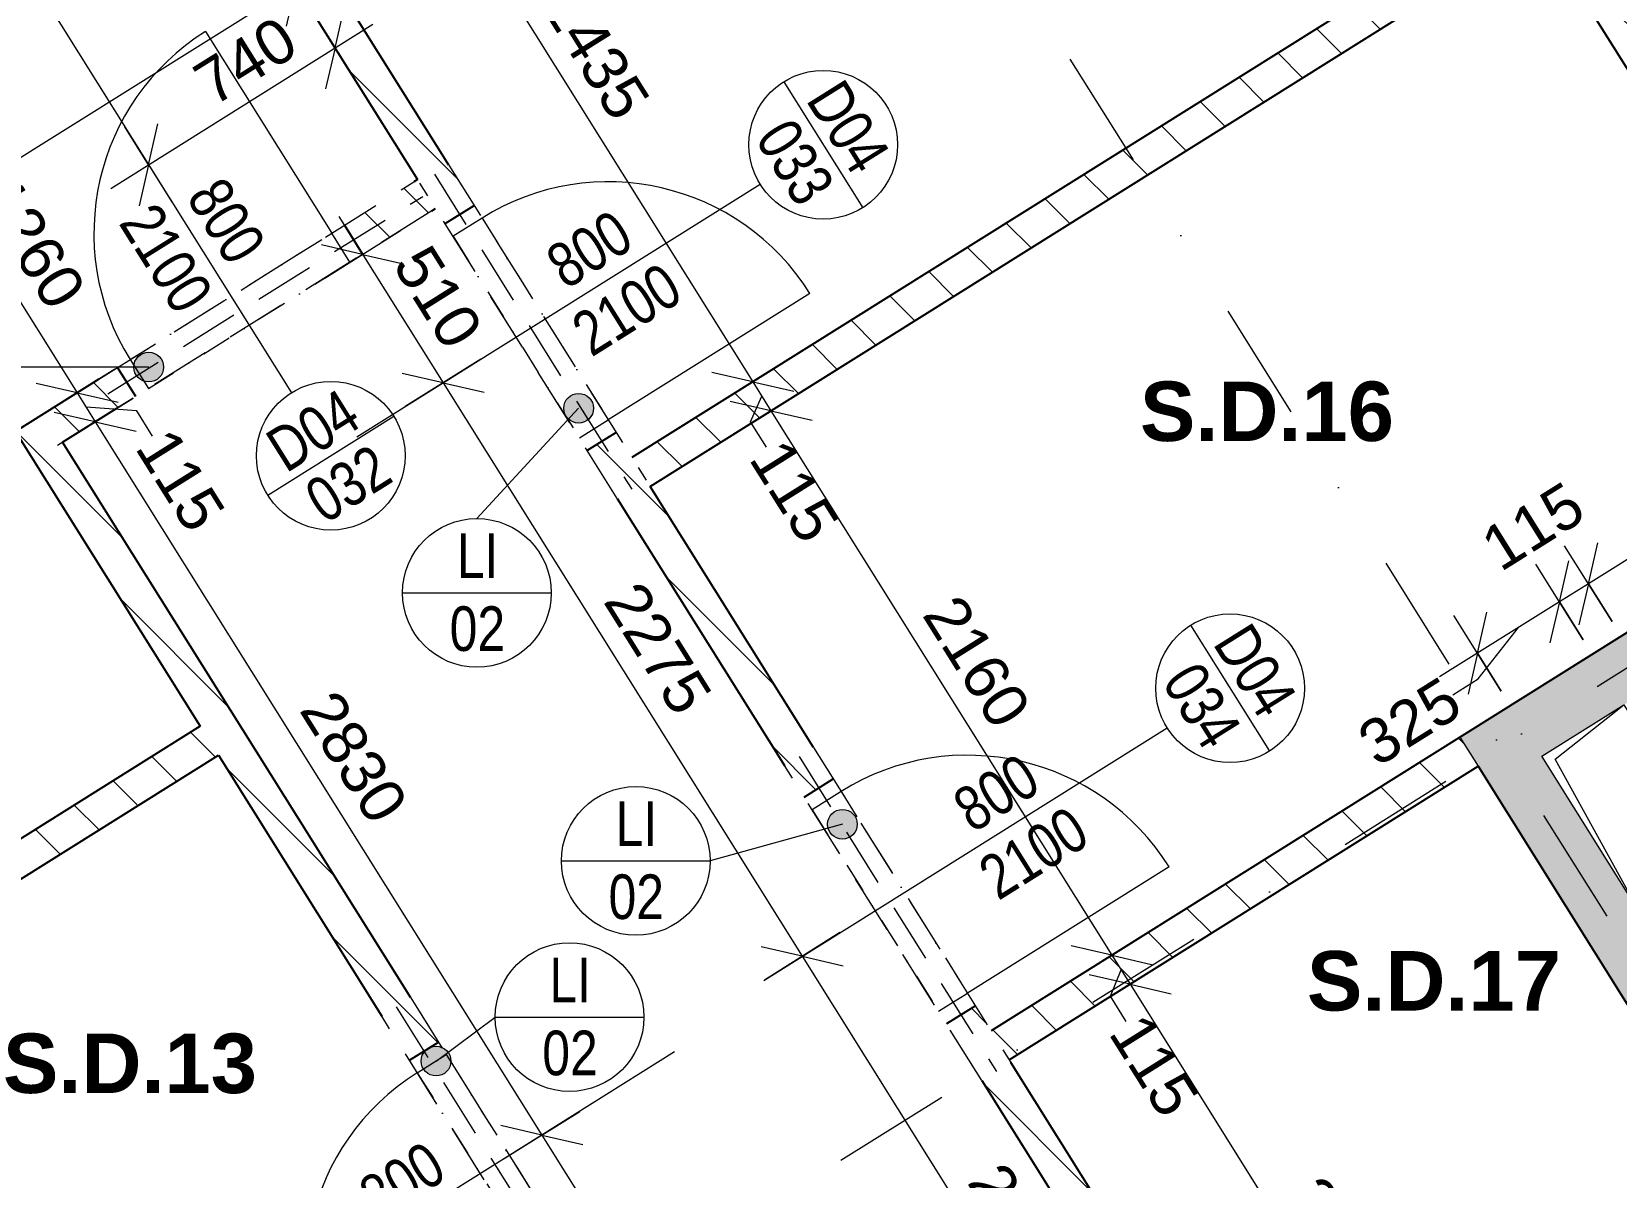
# Model space of a CAD drawing. Header units: millimetres. Extents: x -45523 to 44975, y -3459 to 74573.
# Drawn here: x -38803 to -33475, y 52894 to 56746 of the extents above; entities that cross this region are included whole.
import ezdxf

# ---------------------------------------------------------------- set-up
doc = ezdxf.new("R2010")
doc.units = ezdxf.units.MM
for name, pattern in [('HA_Dash_3mm-S1mm', [300, 200, -100]), ('HA_DashDot_10mm-S3mm', [1000, 400, -300, 0, -300]), ('HA_DashDot_2_2mm-S0_6mm', [220, 100, -60, 0, -60])]:
    doc.linetypes.add(name, pattern=pattern)
for name, color, linetype, lineweight in [('A-____-____-DIMS', 9, 'Continuous', 5), ('A-____-____-DIMS-100', 9, 'Continuous', 5), ('A-AREA-____-IDEN', 9, 'Continuous', 9), ('A-DETL-GENF-OTLN', 9, 'Continuous', 9), ('A-DOOR-____-IDEN', 9, 'Continuous', 9), ('A-DOOR-____-MCUT', 9, 'HA_DashDot_2_2mm-S0_6mm', 9), ('A-DOOR-____-OTLN', 9, 'Continuous', 9), ('A-DOOR-FRAM-MCUT', 9, 'Continuous', 9), ('A-GENM-____-HDLN', 9, 'HA_Dash_3mm-S1mm', 9), ('A-GENM-____-IDEN', 9, 'Continuous', 9), ('A-GENM-____-OTLN', 9, 'Continuous', 9), ('A-WALL-____-MCUT', 9, 'Continuous', 9), ('A-WALL-____-PATT', 9, 'Continuous', 25), ('I-WALL-____-MCUT', 9, 'Continuous', 25), ('S-GRID-____-OTLN', 9, 'Continuous', 5)]:
    doc.layers.add(name, color=color, linetype=linetype, lineweight=lineweight)
doc.styles.add('Arial_2', font='arial.ttf', dxfattribs={"height": 150})
doc.styles.add('Arial_3', font='arial.ttf', dxfattribs={"width": 0.8, "height": 150})
doc.styles.add('Arial_B', font='arialbd.ttf', dxfattribs={"height": 200})
doc.dimstyles.new('Inner_Dimensions', dxfattribs={"dimscale": 304.8, "dimtxt": 153.03891, "dimasz": 0.656168, "dimexe": 0.492126, "dimexo": 0.0625, "dimgap": 0.065617, "dimtad": 1, "dimdec": 0, "dimzin": 0, "dimdsep": 46, "dimtxsty": 'Arial_2', "dimblk1": 'OBLIQUE', "dimblk2": 'OBLIQUE', "dimsah": 1, "dimcen": 0.09, "dimdle": 0.492126, "dimazin": 0, "dimtfac": 1, "dimtdec": 4, "dimtix": 1, "dimtmove": 0, "dimatfit": 3, "dimfxl": 0.492126, "dimfxlon": 1, "dimtvp": 1, "dimtolj": 1, "dimtzin": 0, "dimlwd": 9, "dimlwe": 9, "dimarcsym": 2})
doc.dimstyles.new('Inner_Dimensions_1', dxfattribs={"dimscale": 304.8, "dimtxt": 153.03891, "dimasz": 0.656168, "dimexe": 0.492126, "dimexo": 0.0625, "dimgap": 0.065617, "dimtad": 1, "dimdec": 0, "dimzin": 0, "dimdsep": 46, "dimtxsty": 'Arial_2', "dimblk1": 'OBLIQUE', "dimblk2": 'OBLIQUE', "dimsah": 1, "dimcen": 0.09, "dimdle": 0.492126, "dimazin": 0, "dimtfac": 1, "dimtdec": 4, "dimtix": 1, "dimtmove": 1, "dimatfit": 3, "dimfxl": 0.492126, "dimfxlon": 1, "dimtvp": 1, "dimtolj": 1, "dimtzin": 0, "dimlwd": 9, "dimlwe": 9, "dimarcsym": 2})
doc.dimstyles.new('Inner_Dimensions_2', dxfattribs={"dimscale": 304.8, "dimtxt": 153.03891, "dimasz": 0.656168, "dimexe": 0.492126, "dimexo": 0.0625, "dimgap": 0.065617, "dimtad": 1, "dimdec": 0, "dimzin": 0, "dimdsep": 46, "dimtxsty": 'Arial_2', "dimblk1": 'OBLIQUE', "dimblk2": 'OBLIQUE', "dimsah": 1, "dimcen": 0.09, "dimdle": 0.492126, "dimazin": 0, "dimtfac": 1, "dimtdec": 4, "dimtix": 1, "dimtmove": 2, "dimatfit": 3, "dimfxl": 0.492126, "dimfxlon": 1, "dimtvp": 1, "dimtolj": 1, "dimtzin": 0, "dimlwd": 9, "dimlwe": 9, "dimarcsym": 2})
doc.dimstyles.new('Inner_Dimensions_3', dxfattribs={"dimscale": 304.8, "dimtxt": 153.03891, "dimasz": 0.656168, "dimexe": 0.492126, "dimexo": 0.0625, "dimgap": 0.065617, "dimtad": 1, "dimdec": 0, "dimzin": 0, "dimdsep": 46, "dimtxsty": 'Arial_2', "dimblk1": 'OBLIQUE', "dimblk2": 'OBLIQUE', "dimsah": 1, "dimcen": 0.09, "dimdle": 0.492126, "dimazin": 0, "dimtfac": 1, "dimtdec": 4, "dimtix": 1, "dimtmove": 0, "dimatfit": 3, "dimfxl": 0.492126, "dimfxlon": 1, "dimtvp": 1, "dimtolj": 1, "dimtzin": 0, "dimlwd": 9, "dimlwe": 9, "dimarcsym": 2})
pattern_1 = [(135, (0, 0), (-106.06602, -106.06602), [])]

# ---------------------------------------------------------------- blocks, each defined once
blk = doc.blocks.new('HA_DR_Single_Swing_Solid - In_800x2100_SKLEP-V12-1PP_GARAZ')
at = {"layer": 'A-DOOR-____-MCUT'}
for p, q in [((-400, 57.5), (400, 57.5)), ((-400, -57.5), (400, -57.5))]:
    blk.add_line(p, q, dxfattribs=at)
at = {"layer": 'A-DOOR-____-OTLN', "lineweight": 5}
blk.add_line((400, 857.5), (400, 57.5), dxfattribs=at)
blk.add_arc((400, 57.5), 800, 90, 180, dxfattribs=at)
at = {"layer": 'A-DOOR-FRAM-MCUT'}
for p, q in [((-450, -57.5), (-450, 57.5)), ((-400, 57.5), (-400, -57.5)), ((400, -57.5), (400, 57.5)), ((450, 57.5), (450, -57.5))]:
    blk.add_line(p, q, dxfattribs=at)
blk = doc.blocks.new('HA_DR_Single_Swing_Solid - In_800x2100_SKLEP-V11-1PP_GARAZ')
at = {"layer": 'A-DOOR-____-MCUT'}
for p, q in [((-400, 57.5), (400, 57.5)), ((-400, -57.5), (400, -57.5))]:
    blk.add_line(p, q, dxfattribs=at)
at = {"layer": 'A-DOOR-____-OTLN', "lineweight": 5}
blk.add_line((400, -857.5), (400, -57.5), dxfattribs=at)
blk.add_arc((400, -57.5), 800, 180, 270, dxfattribs=at)
at = {"layer": 'A-DOOR-FRAM-MCUT'}
for p, q in [((-450, 57.5), (-450, -57.5)), ((-400, -57.5), (-400, 57.5)), ((400, 57.5), (400, -57.5)), ((450, -57.5), (450, 57.5))]:
    blk.add_line(p, q, dxfattribs=at)
blk = doc.blocks.new('HA_GM_Shaft_Rectangle - Default-2322199-1PP_GARAZ')
at = {"layer": 'A-DETL-GENF-OTLN'}
for p, q in [((32.5, -32.5), (325, 0)), ((0, -625), (32.5, -32.5))]:
    blk.add_line(p, q, dxfattribs=at)
at = {"layer": 'A-GENM-____-OTLN'}
for p, q in [((0, -625), (0, 0)), ((0, 0), (325, 0)), ((325, 0), (325, -625)), ((325, -625), (0, -625))]:
    blk.add_line(p, q, dxfattribs=at)
blk = doc.blocks.new('TB_Porotherm KP11_5_1250mm - TB_Porotherm KP11_5_1250mm-2113159-1PP_GARAZ')
at = {"layer": 'A-GENM-____-HDLN'}
for p, q in [((-625, 57.5), (625, 57.5)), ((-625, 0), (625, 0)), ((625, -57.5), (-625, -57.5))]:
    blk.add_line(p, q, dxfattribs=at)
blk = doc.blocks.new('DIMBLOCK48-1PP_GARAZ')
at = {"layer": 'A-____-____-DIMS-100', "lineweight": 9}
for p, q in [((-39694.2, 53362.4), (-39440, 53521.6)), ((-39567.1, 53442), (-39704.9, 53473.7)), ((-39567.1, 53442), (-39694.2, 53362.4)), ((-38136.5, 51158.1), (-39567.1, 53442)), ((-39567.1, 53442), (-39429.3, 53410.3)), ((-38263.6, 51078.5), (-38009.3, 51237.7)), ((-38136.5, 51158.1), (-38274.3, 51189.7)), ((-38136.5, 51158.1), (-38263.6, 51078.5)), ((-38136.5, 51158.1), (-37998.6, 51126.4))]:
    blk.add_line(p, q, dxfattribs=at)
at = {"layer": 'A-____-____-DIMS-100', "color": 0, "lineweight": 9, "insert": (-38792.3, 52609.6), "char_height": 150, "width": 553.765, "attachment_point": 1, "rotation": 302.0624, "line_spacing_factor": 0.941778, "style": 'Arial_2'}
blk.add_mtext('2695', dxfattribs=at)
blk = doc.blocks.new('_Oblique')
at = {"color": 0, "linetype": 'ByBlock', "lineweight": -2}
blk.add_line((-0.5, -0.5), (0.5, 0.5), dxfattribs=at)
blk = doc.blocks.new('DIMBLOCK51-1PP_GARAZ')
at = {"layer": 'A-____-____-DIMS-100', "lineweight": 9}
for p, q in [((-37543.5, 57712.2), (-37797.8, 57553)), ((-37750.3, 57759.7), (-36378.1, 55569)), ((-37670.7, 57632.6), (-37543.5, 57712.2)), ((-37670.7, 57632.6), (-37808.5, 57664.2)), ((-37670.7, 57632.6), (-37532.8, 57600.9)), ((-36251, 55648.6), (-36505.2, 55489.3)), ((-36378.1, 55569), (-36251, 55648.6)), ((-36378.1, 55569), (-36515.9, 55600.6)), ((-36378.1, 55569), (-36240.3, 55537.3))]:
    blk.add_line(p, q, dxfattribs=at)
at = {"layer": 'A-____-____-DIMS-100', "color": 0, "lineweight": 9, "insert": (-36964.9, 56910.3), "char_height": 150, "width": 553.765, "attachment_point": 1, "rotation": 302.0612, "line_spacing_factor": 0.941778, "style": 'Arial_2'}
blk.add_mtext('2435', dxfattribs=at)
blk = doc.blocks.new('DIMBLOCK52-1PP_GARAZ')
at = {"layer": 'A-____-____-DIMS-100', "lineweight": 9}
for p, q in [((-36251, 55648.6), (-36505.2, 55489.3)), ((-36378.1, 55569), (-36251, 55648.6)), ((-36378.1, 55569), (-36515.9, 55600.6)), ((-36189.9, 55551.1), (-36444.2, 55391.9)), ((-36378.1, 55569), (-36317.1, 55471.5)), ((-36378.1, 55569), (-36240.3, 55537.3)), ((-36317.1, 55471.5), (-36189.9, 55551.1)), ((-36317.1, 55471.5), (-36454.9, 55503.2)), ((-36385.5, 55434.1), (-36347.6, 55520.2)), ((-36317.1, 55471.5), (-36179.2, 55439.8)), ((-36332.5, 55349.4), (-36385.5, 55434.1))]:
    blk.add_line(p, q, dxfattribs=at)
at = {"layer": 'A-____-____-DIMS-100', "color": 0, "lineweight": 9, "insert": (-36267.2, 55390.3), "char_height": 150, "width": 415.324, "attachment_point": 1, "rotation": 302.0612, "line_spacing_factor": 0.941778, "style": 'Arial_2'}
blk.add_mtext('115', dxfattribs=at)
blk = doc.blocks.new('DIMBLOCK53-1PP_GARAZ')
at = {"layer": 'A-____-____-DIMS-100', "lineweight": 9}
for p, q in [((-36189.9, 55551.1), (-36444.2, 55391.9)), ((-36317.1, 55471.5), (-36189.9, 55551.1)), ((-36317.1, 55471.5), (-36454.9, 55503.2)), ((-36317.1, 55471.5), (-35170.5, 53640.9)), ((-36317.1, 55471.5), (-36179.2, 55439.8)), ((-35043.4, 53720.6), (-35297.6, 53561.3)), ((-35170.5, 53640.9), (-35043.4, 53720.6)), ((-35170.5, 53640.9), (-35308.3, 53672.6)), ((-35170.5, 53640.9), (-35032.6, 53609.3))]:
    blk.add_line(p, q, dxfattribs=at)
at = {"layer": 'A-____-____-DIMS-100', "color": 0, "lineweight": 9, "insert": (-35684.3, 54865.8), "char_height": 150, "width": 553.765, "attachment_point": 1, "rotation": 302.0612, "line_spacing_factor": 0.941778, "style": 'Arial_2'}
blk.add_mtext('2160', dxfattribs=at)
blk = doc.blocks.new('DIMBLOCK54-1PP_GARAZ')
at = {"layer": 'A-____-____-DIMS-100', "lineweight": 9}
for p, q in [((-35043.4, 53720.6), (-35297.6, 53561.3)), ((-35170.5, 53640.9), (-35043.4, 53720.6)), ((-35170.5, 53640.9), (-35308.3, 53672.6)), ((-34982.3, 53623.1), (-35236.6, 53463.9)), ((-35170.5, 53640.9), (-35109.4, 53543.5)), ((-35170.5, 53640.9), (-35032.6, 53609.3)), ((-35109.4, 53543.5), (-34982.3, 53623.1)), ((-35109.4, 53543.5), (-35247.3, 53575.1)), ((-35176, 53503.1), (-35140, 53592.2)), ((-35122.9, 53418.3), (-35176, 53503.1)), ((-35109.4, 53543.5), (-34971.6, 53511.8))]:
    blk.add_line(p, q, dxfattribs=at)
at = {"layer": 'A-____-____-DIMS-100', "color": 0, "lineweight": 9, "insert": (-35057.7, 53459.2), "char_height": 150, "width": 415.324, "attachment_point": 1, "rotation": 302.0612, "line_spacing_factor": 0.941778, "style": 'Arial_2'}
blk.add_mtext('115', dxfattribs=at)
blk = doc.blocks.new('DIMBLOCK55-1PP_GARAZ')
at = {"layer": 'A-____-____-DIMS-100', "lineweight": 9}
for p, q in [((-34982.3, 53623.1), (-35236.6, 53463.9)), ((-35109.4, 53543.5), (-34982.3, 53623.1)), ((-35109.4, 53543.5), (-35247.3, 53575.1)), ((-35109.4, 53543.5), (-33931.2, 51662.3)), ((-35109.4, 53543.5), (-34971.6, 53511.8)), ((-33804, 51742), (-34058.3, 51582.7)), ((-33931.2, 51662.3), (-33804, 51742)), ((-33931.2, 51662.3), (-34069, 51694)), ((-33931.2, 51662.3), (-33793.3, 51630.7))]:
    blk.add_line(p, q, dxfattribs=at)
at = {"layer": 'A-____-____-DIMS-100', "color": 0, "lineweight": 9, "insert": (-34460.8, 52912.4), "char_height": 150, "width": 553.765, "attachment_point": 1, "rotation": 302.0612, "line_spacing_factor": 0.941778, "style": 'Arial_2'}
blk.add_mtext('2220', dxfattribs=at)
blk = doc.blocks.new('DIMBLOCK60-1PP_GARAZ')
at = {"layer": 'A-____-____-DIMS-100', "lineweight": 9}
for p, q in [((-37995, 57030.2), (-37835.7, 56775.9)), ((-37915.4, 56903.1), (-37995, 57030.2)), ((-37915.4, 56903.1), (-37883.7, 57040.9)), ((-40995.8, 54973.6), (-37915.4, 56903.1)), ((-37915.4, 56903.1), (-37947, 56765.2)), ((-40948.3, 55180.3), (-40789.1, 54926.1)), ((-40868.7, 55053.2), (-40948.3, 55180.3)), ((-40868.7, 55053.2), (-40837, 55191.1)), ((-40868.7, 55053.2), (-40900.4, 54915.4))]:
    blk.add_line(p, q, dxfattribs=at)
at = {"layer": 'A-____-____-DIMS-100', "color": 0, "lineweight": 9, "insert": (-39701.6, 56037.6), "char_height": 150, "width": 553.765, "attachment_point": 1, "rotation": 32.0612, "line_spacing_factor": 0.941778, "style": 'Arial_2'}
blk.add_mtext('3485', dxfattribs=at)
blk = doc.blocks.new('DIMBLOCK245-1PP_GARAZ')
at = {"layer": 'A-____-____-DIMS-100', "lineweight": 9}
for p, q in [((-37862.7, 56818.9), (-37703.4, 56564.7)), ((-37783, 56691.8), (-37862.7, 56818.9)), ((-37783, 56691.8), (-37751.4, 56829.6)), ((-38537.3, 56219.3), (-37655.9, 56771.4)), ((-37783, 56691.8), (-37814.7, 56554)), ((-38410.2, 56299), (-38378.5, 56436.8)), ((-38489.8, 56426.1), (-38330.6, 56171.8)), ((-38410.2, 56299), (-38489.8, 56426.1)), ((-38410.2, 56299), (-38441.8, 56161.1))]:
    blk.add_line(p, q, dxfattribs=at)
at = {"layer": 'A-____-____-DIMS-100', "color": 0, "lineweight": 9, "insert": (-38272.4, 56619.4), "char_height": 150, "width": 415.324, "attachment_point": 1, "rotation": 32.0612, "line_spacing_factor": 0.941778, "style": 'Arial_2'}
blk.add_mtext('740', dxfattribs=at)
blk = doc.blocks.new('HA_TAG_Door_TypeMark_wDimensions - Scale100_Left with Bouble-921058-1PP_GARAZ')
at = {"layer": 'A-DOOR-____-IDEN'}
for p, q in [((-2.5, 13.5), (2.5, 13.5)), ((0, -5), (0, 11))]:
    blk.add_line(p, q, dxfattribs=at)
blk.add_circle((0, 13.5), 2.5, dxfattribs=at)
blk = doc.blocks.new('HA_TAG_Door_TypeMark_wDimensions - Scale100_Right with Bouble-921054-1PP_GARAZ')
at = {"layer": 'A-DOOR-____-IDEN'}
for p, q in [((0, 5), (0, -11)), ((-2.5, -13.5), (2.5, -13.5))]:
    blk.add_line(p, q, dxfattribs=at)
blk.add_circle((0, -13.5), 2.5, dxfattribs=at)
blk = doc.blocks.new('DIMBLOCK264-1PP_GARAZ')
at = {"layer": 'A-____-____-DIMS-100', "lineweight": 9}
for p, q in [((-39398.9, 56727.1), (-38650.4, 55532.2)), ((-39192.1, 56679.6), (-39446.4, 56520.4)), ((-39319.2, 56600), (-39192.1, 56679.6)), ((-39319.2, 56600), (-39457.1, 56631.7)), ((-39319.2, 56600), (-39181.4, 56568.3)), ((-38523.3, 55611.8), (-38777.5, 55452.5)), ((-38650.4, 55532.2), (-38523.3, 55611.8)), ((-38650.4, 55532.2), (-38788.2, 55563.8)), ((-38650.4, 55532.2), (-38512.6, 55500.5))]:
    blk.add_line(p, q, dxfattribs=at)
at = {"layer": 'A-____-____-DIMS-100', "color": 0, "lineweight": 9, "insert": (-38861.7, 56274), "char_height": 150, "width": 553.765, "attachment_point": 1, "rotation": 302.0612, "line_spacing_factor": 0.941778, "style": 'Arial_2'}
blk.add_mtext('1260', dxfattribs=at)
blk = doc.blocks.new('DIMBLOCK265-1PP_GARAZ')
at = {"layer": 'A-____-____-DIMS-100', "lineweight": 9}
for p, q in [((-38523.3, 55611.8), (-38777.5, 55452.5)), ((-38650.4, 55532.2), (-38523.3, 55611.8)), ((-38650.4, 55532.2), (-38788.2, 55563.8)), ((-38650.4, 55532.2), (-38589.4, 55434.7)), ((-38650.4, 55532.2), (-38512.6, 55500.5)), ((-38462.2, 55514.3), (-38716.5, 55355.1)), ((-38449.7, 55471.1), (-38619.9, 55483.4)), ((-38589.4, 55434.7), (-38462.2, 55514.3)), ((-38396.6, 55386.4), (-38449.7, 55471.1)), ((-38589.4, 55434.7), (-38727.2, 55466.4)), ((-38589.4, 55434.7), (-38451.5, 55403))]:
    blk.add_line(p, q, dxfattribs=at)
at = {"layer": 'A-____-____-DIMS-100', "color": 0, "lineweight": 9, "insert": (-38331.3, 55427.3), "char_height": 150, "width": 415.324, "attachment_point": 1, "rotation": 302.0612, "line_spacing_factor": 0.941778, "style": 'Arial_2'}
blk.add_mtext('115', dxfattribs=at)
blk = doc.blocks.new('DIMBLOCK266-1PP_GARAZ')
at = {"layer": 'A-____-____-DIMS-100', "lineweight": 9}
for p, q in [((-38462.2, 55514.3), (-38716.5, 55355.1)), ((-38589.4, 55434.7), (-38462.2, 55514.3)), ((-38589.4, 55434.7), (-38727.2, 55466.4)), ((-38589.4, 55434.7), (-37087.3, 53036.6)), ((-38589.4, 55434.7), (-38451.5, 55403)), ((-36960.1, 53116.2), (-37214.4, 52956.9)), ((-37087.3, 53036.6), (-36960.1, 53116.2)), ((-37087.3, 53036.6), (-37225.1, 53068.2)), ((-37087.3, 53036.6), (-36949.4, 53004.9))]:
    blk.add_line(p, q, dxfattribs=at)
at = {"layer": 'A-____-____-DIMS-100', "color": 0, "lineweight": 9, "insert": (-37778.8, 54545.2), "char_height": 150, "width": 553.765, "attachment_point": 1, "rotation": 302.0612, "line_spacing_factor": 0.941778, "style": 'Arial_2'}
blk.add_mtext('2830', dxfattribs=at)
blk = doc.blocks.new('DIMBLOCK267-1PP_GARAZ')
at = {"layer": 'A-____-____-DIMS-100', "lineweight": 9}
for p, q in [((-36960.1, 53116.2), (-37214.4, 52956.9)), ((-37087.3, 53036.6), (-36960.1, 53116.2)), ((-37087.3, 53036.6), (-37225.1, 53068.2)), ((-37087.3, 53036.6), (-35768.2, 50930.6)), ((-37087.3, 53036.6), (-36949.4, 53004.9)), ((-35641, 51010.2), (-35895.3, 50850.9)), ((-35768.2, 50930.6), (-35641, 51010.2)), ((-35768.2, 50930.6), (-35906, 50962.2)), ((-35768.2, 50930.6), (-35630.3, 50898.9))]:
    blk.add_line(p, q, dxfattribs=at)
at = {"layer": 'A-____-____-DIMS-100', "color": 0, "lineweight": 9, "insert": (-36368.2, 52293.1), "char_height": 150, "width": 553.765, "attachment_point": 1, "rotation": 302.0612, "line_spacing_factor": 0.941778, "style": 'Arial_2'}
blk.add_mtext('2485', dxfattribs=at)
blk = doc.blocks.new('DIMBLOCK271-1PP_GARAZ')
at = {"layer": 'A-____-____-DIMS-100', "lineweight": 9}
for p, q in [((-37770.3, 56124.7), (-37419.9, 55565.4)), ((-37817.7, 55918), (-37563.5, 56077.2)), ((-37690.6, 55997.6), (-37828.5, 56029.3)), ((-37690.6, 55997.6), (-37817.7, 55918)), ((-37690.6, 55997.6), (-37552.8, 55966)), ((-37292.8, 55645), (-37547, 55485.8)), ((-37419.9, 55565.4), (-37292.8, 55645)), ((-37419.9, 55565.4), (-37557.7, 55597)), ((-37419.9, 55565.4), (-37282.1, 55533.7))]:
    blk.add_line(p, q, dxfattribs=at)
at = {"layer": 'A-____-____-DIMS-100', "color": 0, "lineweight": 9, "insert": (-37465.1, 56042.1), "char_height": 150, "width": 415.324, "attachment_point": 1, "rotation": 302.0612, "line_spacing_factor": 0.941778, "style": 'Arial_2'}
blk.add_mtext('510', dxfattribs=at)
blk = doc.blocks.new('DIMBLOCK272-1PP_GARAZ')
at = {"layer": 'A-____-____-DIMS-100', "lineweight": 9}
for p, q in [((-37292.8, 55645), (-37547, 55485.8)), ((-37419.9, 55565.4), (-37292.8, 55645)), ((-37419.9, 55565.4), (-37557.7, 55597)), ((-37419.9, 55565.4), (-36212.3, 53637.4)), ((-37419.9, 55565.4), (-37282.1, 55533.7)), ((-36085.1, 53717), (-36339.4, 53557.7)), ((-36212.3, 53637.4), (-36085.1, 53717)), ((-36212.3, 53637.4), (-36350.1, 53669)), ((-36212.3, 53637.4), (-36074.4, 53605.7))]:
    blk.add_line(p, q, dxfattribs=at)
at = {"layer": 'A-____-____-DIMS-100', "color": 0, "lineweight": 9, "insert": (-36756.6, 54910.9), "char_height": 150, "width": 553.765, "attachment_point": 1, "rotation": 302.0612, "line_spacing_factor": 0.941778, "style": 'Arial_2'}
blk.add_mtext('2275', dxfattribs=at)
blk = doc.blocks.new('DIMBLOCK273-1PP_GARAZ')
at = {"layer": 'A-____-____-DIMS-100', "lineweight": 9}
for p, q in [((-36085.1, 53717), (-36339.4, 53557.7)), ((-36212.3, 53637.4), (-36085.1, 53717)), ((-36212.3, 53637.4), (-36350.1, 53669)), ((-36212.3, 53637.4), (-34973, 51658.8)), ((-36212.3, 53637.4), (-36074.4, 53605.7)), ((-34973, 51658.8), (-35110.8, 51690.4)), ((-34845.8, 51738.4), (-35100.1, 51579.1)), ((-34973, 51658.8), (-34845.8, 51738.4)), ((-34973, 51658.8), (-34835.1, 51627.1))]:
    blk.add_line(p, q, dxfattribs=at)
at = {"layer": 'A-____-____-DIMS-100', "color": 0, "lineweight": 9, "insert": (-35533.1, 52957.6), "char_height": 150, "width": 553.765, "attachment_point": 1, "rotation": 302.0612, "line_spacing_factor": 0.941778, "style": 'Arial_2'}
blk.add_mtext('2335', dxfattribs=at)
blk = doc.blocks.new('DIMBLOCK542-1PP_GARAZ')
at = {"layer": 'A-____-____-DIMS-100', "lineweight": 9}
for p, q in [((-14550.7, 10218.7), (-42607.5, 55012.4)), ((-42400.7, 54964.9), (-42655, 54805.6)), ((-42527.9, 54885.2), (-42400.7, 54964.9)), ((-42527.9, 54885.2), (-42665.7, 54916.9)), ((-42527.9, 54885.2), (-42390, 54853.6)), ((-14503.2, 10425.5), (-14757.4, 10266.2)), ((-14630.3, 10345.9), (-14503.2, 10425.5)), ((-14630.3, 10345.9), (-14768.2, 10377.5)), ((-14630.3, 10345.9), (-14492.5, 10314.2))]:
    blk.add_line(p, q, dxfattribs=at)
at = {"layer": 'A-____-____-DIMS-100', "color": 0, "lineweight": 9, "insert": (-28550.2, 32974), "char_height": 150, "width": 692.207, "attachment_point": 1, "rotation": 302.0612, "line_spacing_factor": 0.941778, "style": 'Arial_2'}
blk.add_mtext('52555', dxfattribs=at)
blk = doc.blocks.new('DIMBLOCK543-1PP_GARAZ')
at = {"layer": 'A-____-____-DIMS-100', "lineweight": 9}
for p, q in [((-18562.7, 71378.9), (-18531, 71516.7)), ((-18435.6, 71458.5), (-42266.7, 56531.7)), ((-18483.1, 71251.8), (-18642.3, 71506)), ((-18562.7, 71378.9), (-18594.4, 71241.1)), ((-18562.7, 71378.9), (-18483.1, 71251.8)), ((-42139.6, 56611.3), (-42107.9, 56749.1)), ((-42060, 56484.2), (-42219.2, 56738.4)), ((-42139.6, 56611.3), (-42171.3, 56473.5)), ((-42139.6, 56611.3), (-42060, 56484.2))]:
    blk.add_line(p, q, dxfattribs=at)
at = {"layer": 'A-____-____-DIMS-100', "color": 0, "lineweight": 9, "insert": (-31092.9, 63783.9), "char_height": 150, "width": 692.207, "attachment_point": 1, "rotation": 32.0612, "line_spacing_factor": 0.941778, "style": 'Arial_2'}
blk.add_mtext('27820', dxfattribs=at)
blk = doc.blocks.new('HA_TAG_GM_Products - Generic-588599-1PP_GARAZ')
at = {"layer": 'A-GENM-____-IDEN'}
blk.add_line((-2.5, 0), (2.5, 0), dxfattribs=at)
blk.add_circle((0, 0), 2.5, dxfattribs=at)
blk = doc.blocks.new('DIMBLOCK559-1PP_GARAZ')
at = {"layer": 'A-____-____-DIMS-100', "lineweight": 9}
for p, q in [((-33200, 55121), (-33168.3, 55258.8)), ((-33120.4, 54993.8), (-33279.6, 55248.1)), ((-33072.9, 55200.6), (-33568.7, 54890)), ((-33200, 55121), (-33231.7, 54983.1)), ((-33200, 55121), (-33120.4, 54993.8)), ((-33067.9, 55116), (-33152.6, 55062.9)), ((-33152.6, 55062.9), (-33384.3, 55005.5)), ((-33489, 54762.9), (-33648.3, 55017.2)), ((-33568.7, 54890), (-33537, 55027.9)), ((-33568.7, 54890), (-33600.3, 54752.2)), ((-33568.7, 54890), (-33489, 54762.9))]:
    blk.add_line(p, q, dxfattribs=at)
at = {"layer": 'A-____-____-DIMS-100', "color": 0, "lineweight": 9, "insert": (-33108.8, 55181.3), "char_height": 150, "width": 415.324, "attachment_point": 1, "rotation": 32.0612, "line_spacing_factor": 0.941778, "style": 'Arial_2'}
blk.add_mtext('435', dxfattribs=at)
blk = doc.blocks.new('DIMBLOCK560-1PP_GARAZ')
at = {"layer": 'A-____-____-DIMS-100', "lineweight": 9}
for p, q in [((-33489, 54762.9), (-33648.3, 55017.2)), ((-33568.7, 54890), (-33537, 55027.9)), ((-33586.5, 54701.9), (-33745.8, 54956.1)), ((-33666.1, 54829), (-33634.5, 54966.8)), ((-33568.7, 54890), (-33666.1, 54829)), ((-33568.7, 54890), (-33600.3, 54752.2)), ((-33568.7, 54890), (-33489, 54762.9)), ((-33666.1, 54829), (-33697.8, 54691.2)), ((-33666.1, 54829), (-33586.5, 54701.9))]:
    blk.add_line(p, q, dxfattribs=at)
at = {"layer": 'A-____-____-DIMS-100', "color": 0, "lineweight": 9, "insert": (-33943.8, 55054.7), "char_height": 150, "width": 415.324, "attachment_point": 1, "rotation": 32.0612, "line_spacing_factor": 0.941778, "style": 'Arial_2'}
blk.add_mtext('115', dxfattribs=at)
blk = doc.blocks.new('DIMBLOCK561-1PP_GARAZ')
at = {"layer": 'A-____-____-DIMS-100', "lineweight": 9}
for p, q in [((-33586.5, 54701.9), (-33745.8, 54956.1)), ((-33666.1, 54829), (-33634.5, 54966.8)), ((-33666.1, 54829), (-34068.7, 54576.8)), ((-33862, 54529.4), (-34021.2, 54783.6)), ((-33941.6, 54656.5), (-33909.9, 54794.3)), ((-33666.1, 54829), (-33697.8, 54691.2)), ((-33666.1, 54829), (-33586.5, 54701.9)), ((-33939.3, 54570.1), (-33803.9, 54742.7)), ((-33941.6, 54656.5), (-33973.2, 54518.6)), ((-33941.6, 54656.5), (-33862, 54529.4)), ((-34024.1, 54517.1), (-33939.3, 54570.1))]:
    blk.add_line(p, q, dxfattribs=at)
at = {"layer": 'A-____-____-DIMS-100', "color": 0, "lineweight": 9, "insert": (-34358.3, 54398.6), "char_height": 150, "width": 415.324, "attachment_point": 1, "rotation": 32.0612, "line_spacing_factor": 0.941778, "style": 'Arial_2'}
blk.add_mtext('325', dxfattribs=at)

msp = doc.modelspace()

# ---------------------------------------------------------------- hatches: boundary and pattern name
at = {"layer": 'A-GENM-____-IDEN'}
h = msp.add_hatch(color=256, dxfattribs=at)
edge = h.paths.add_edge_path()
edge.add_arc((-38409.7, 55618.5), 50, 0, 360)
h = msp.add_hatch(color=256, dxfattribs=at)
edge = h.paths.add_edge_path()
edge.add_arc((-36963.9, 55480.1), 50, 0, 360)
h = msp.add_hatch(color=256, dxfattribs=at)
edge = h.paths.add_edge_path()
edge.add_arc((-36077, 54081.5), 50, 0, 360)
h = msp.add_hatch(color=256, dxfattribs=at)
edge = h.paths.add_edge_path()
edge.add_arc((-37443.5, 53285.2), 50, 0, 360)
at = {"layer": 'A-WALL-____-PATT', "lineweight": 5}
h = msp.add_hatch(dxfattribs=at)
h.set_pattern_fill('FP_2', color=256, style=0, pattern_type=2)
h.set_pattern_definition(pattern_1)
h.paths.add_polyline_path([(-32585.4, 55260.2), (-32487.9, 55321.2), (-34988.1, 59312.8), (-35085.5, 59251.8), (-32771.3, 55557)])
h = msp.add_hatch(dxfattribs=at)
h.set_pattern_fill('FP_2', color=256, style=0, pattern_type=2)
h.set_pattern_definition(pattern_1)
h.paths.add_polyline_path([(-31979.4, 47426.5), (-31882, 47487.6), (-32583.1, 48606.9), (-32680.6, 48545.9), (-32538.3, 48318.7)])
h.paths.add_polyline_path([(-33158.3, 49308.6), (-33060.9, 49369.6), (-33228.1, 49636.6), (-33325.5, 49575.5)])
h.paths.add_polyline_path([(-33803.3, 50338.3), (-33705.8, 50399.3), (-34390.6, 51492.5), (-34488.1, 51431.5), (-33971, 50606)])
h.paths.add_polyline_path([(-34965.8, 52194.2), (-34868.4, 52255.3), (-35630, 53471.1), (-35727.4, 53410.1), (-34972.7, 52205.1)])
h.paths.add_polyline_path([(-36205.2, 54172.8), (-36107.7, 54233.8), (-36837.6, 55399.1), (-36935.1, 55338.1), (-36836.4, 55180.5)])
h.paths.add_polyline_path([(-37412.8, 56100.8), (-37315.4, 56161.8), (-38077.2, 57378), (-38174.6, 57316.9), (-37444.7, 56151.7)])
h = msp.add_hatch(dxfattribs=at)
h.set_pattern_fill('FP_2', color=256, style=0, pattern_type=2)
h.set_pattern_definition(pattern_1)
h.paths.add_polyline_path([(-36723.5, 55216.9), (-33731.9, 57090.7), (-33793, 57188.2), (-36784.6, 55314.4)])
at = {"layer": 'A-WALL-____-PATT', "lineweight": 9}
h = msp.add_hatch(color=256, dxfattribs=at)
h.paths.add_polyline_path([(-33894.3, 54204.3), (-31572.4, 55658.6), (-31678.5, 55828.1), (-34000.5, 54373.8), (-33939.5, 54276.3)])
h.paths.add_polyline_path([(-30724.9, 56189.5), (-30589.3, 56274.4), (-30695.5, 56443.9), (-30831.1, 56359)])
at = {"layer": 'A-WALL-____-PATT', "lineweight": 5}
h = msp.add_hatch(dxfattribs=at)
h.set_pattern_fill('FP_2', color=256, style=0, pattern_type=2)
h.set_pattern_definition(pattern_1)
h.paths.add_polyline_path([(-38699, 55366), (-38453.2, 55520), (-38514.3, 55617.4), (-38760, 55463.5)])
h.paths.add_polyline_path([(-37690.5, 55997.7), (-37444.7, 56151.7), (-37505.8, 56249.1), (-37751.5, 56095.2)])
h = msp.add_hatch(dxfattribs=at)
h.set_pattern_fill('FP_2', color=256, style=0, pattern_type=2)
h.set_pattern_definition(pattern_1)
h.paths.add_polyline_path([(-33331.2, 46579.9), (-33233.7, 46640.9), (-33937.5, 47764.5), (-34034.9, 47703.4)])
h.paths.add_polyline_path([(-34512.7, 48466.1), (-34415.2, 48527.2), (-34582.4, 48794.1), (-34679.9, 48733.1), (-34565.8, 48550.9)])
h.paths.add_polyline_path([(-35157.7, 49495.8), (-35060.2, 49556.9), (-35638.8, 50480.6), (-35736.3, 50419.6), (-35622.1, 50237.3)])
h.paths.add_polyline_path([(-36214, 51182.3), (-36116.6, 51243.3), (-36958, 52586.6), (-37055.4, 52525.5), (-36683.8, 51932.3)])
h.paths.add_polyline_path([(-37533.2, 53288.2), (-37435.7, 53349.3), (-38760, 55463.5), (-38857.5, 55402.4), (-38175.5, 54313.7)])
h = msp.add_hatch(dxfattribs=at)
h.set_pattern_fill('FP_2', color=256, style=0, pattern_type=2)
h.set_pattern_definition(pattern_1)
h.paths.add_polyline_path([(-39777.1, 53310.5), (-38175.5, 54313.7), (-38236.5, 54411.1), (-39838.2, 53407.9)])
h = msp.add_hatch(dxfattribs=at)
h.set_pattern_fill('FP_2', color=256, style=0, pattern_type=2)
h.set_pattern_definition(pattern_1)
h.paths.add_polyline_path([(-35515.8, 53288.9), (-33939.5, 54276.3), (-34000.5, 54373.8), (-35576.9, 53386.4)])
at = {"layer": 'A-WALL-____-PATT', "lineweight": 9}
msp.add_hatch(color=256, dxfattribs=at).paths.add_polyline_path([(-30305.6, 48475), (-30136.1, 48581.2), (-33724.8, 54310.4), (-33894.3, 54204.3), (-30569.9, 48896.9)])

# ---------------------------------------------------------------- linework, layer by layer
at = {"layer": 'A-GENM-____-IDEN'}
for p, q in [((-38409.7, 55618.5), (-38967.7, 55618.5)), ((-36963.9, 55480.1), (-37306, 55109.4)), ((-36077, 54081.5), (-36521.8, 53958.1)), ((-37443.5, 53285.2), (-37244.6, 53432.9))]:
    msp.add_line(p, q, dxfattribs=at)
for centre in [(-38409.7, 55618.5), (-36963.9, 55480.1), (-36077, 54081.5), (-37443.5, 53285.2)]:
    msp.add_circle(centre, 50, dxfattribs=at)
at = {"layer": 'A-WALL-____-MCUT'}
msp.add_line((-34000.5, 54373.8), (-33939.5, 54276.3), dxfattribs=at)
at = {"layer": 'I-WALL-____-MCUT'}
for p, q in [((-37400.4, 56297.5), (-38077.2, 57378)), ((-38174.6, 57316.9), (-37505.8, 56249.1)), ((-33793, 57188.2), (-36784.6, 55314.4)), ((-36723.5, 55216.9), (-33731.9, 57090.7)), ((-33731.9, 57090.7), (-32585.4, 55260.2)), ((-37505.8, 56249.1), (-37518.4, 56241.2)), ((-37457.4, 56143.7), (-37444.7, 56151.7)), ((-37412.8, 56100.8), (-37315.4, 56161.8)), ((-37751.5, 56095.2), (-37690.5, 55997.7)), ((-38577.9, 55577.6), (-38857.5, 55402.4)), ((-38453.2, 55520), (-38514.3, 55617.4)), ((-38699, 55366), (-38516.8, 55480.1)), ((-38857.5, 55402.4), (-38236.5, 54411.1)), ((-37528.6, 53497.6), (-38699, 55366)), ((-36837.6, 55399.1), (-36935.1, 55338.1)), ((-32585.4, 55260.2), (-35576.9, 53386.4)), ((-36174.1, 54339.8), (-36723.5, 55216.9)), ((-36834.2, 55177), (-36271.6, 54278.8)), ((-38236.5, 54411.1), (-39838.2, 53407.9)), ((-39777.1, 53310.5), (-38175.5, 54313.7)), ((-38175.5, 54313.7), (-37626.1, 53436.6)), ((-35515.8, 53288.9), (-33939.5, 54276.3)), ((-33939.5, 54276.3), (-32761.2, 52395.2)), ((-36205.2, 54172.8), (-36107.7, 54233.8)), ((-35630, 53471.1), (-35727.4, 53410.1)), ((-37533.2, 53288.2), (-37435.7, 53349.3)), ((-34953.3, 52390.9), (-35510.5, 53280.4)), ((-35608, 53219.4), (-35050.8, 52329.9))]:
    msp.add_line(p, q, dxfattribs=at)
at = {"layer": 'S-GRID-____-OTLN', "linetype": 'HA_DashDot_10mm-S3mm', "lineweight": 9}
for p, q in [((-40319.9, 50297.5), (-15561.8, 65805)), ((-27666.2, 44449.2), (-37610.6, 60325.8))]:
    msp.add_line(p, q, dxfattribs=at)

# ---------------------------------------------------------------- block references
at = {"layer": 'A-DOOR-____-IDEN'}
for name, p, xscale, yscale, zscale, rotation in [('HA_TAG_Door_TypeMark_wDimensions - Scale100_Right with Bouble-921054-1PP_GARAZ', (-38513.9, 56464.6), 99.99999999999994, 99.99999999999994, 99.99999999999994, 32.0612494774556), ('HA_TAG_Door_TypeMark_wDimensions - Scale100_Left with Bouble-921058-1PP_GARAZ', (-37285.6, 55649.5), 99.99999999999993, 99.99999999999993, 99.99999999999993, 302.062385755716), ('HA_TAG_Door_TypeMark_wDimensions - Scale100_Left with Bouble-921058-1PP_GARAZ', (-35917.6, 53822), 99.99999999999993, 99.99999999999993, 99.99999999999993, 302.062385755716), ('HA_TAG_Door_TypeMark_wDimensions - Scale100_Right with Bouble-921054-1PP_GARAZ', (-37065.2, 53050.4), 99.99999999999993, 99.99999999999993, 99.99999999999993, 302.062385755716)]:
    msp.add_blockref(name, p, dxfattribs=dict(at, xscale=xscale, yscale=yscale, zscale=zscale, rotation=rotation))
at = {"layer": 'A-DOOR-____-OTLN'}
for name, p, rotation in [('HA_DR_Single_Swing_Solid - In_800x2100_SKLEP-V12-1PP_GARAZ', (-38102.4, 55807.6), 32.0612494774555), ('HA_DR_Single_Swing_Solid - In_800x2100_SKLEP-V12-1PP_GARAZ', (-37125.2, 55749.9), 302.0623857557159), ('HA_DR_Single_Swing_Solid - In_800x2100_SKLEP-V12-1PP_GARAZ', (-35917.6, 53822), 302.0623857557159), ('HA_DR_Single_Swing_Solid - In_800x2100_SKLEP-V11-1PP_GARAZ', (-37245.6, 52937.4), 302.0623857557159)]:
    msp.add_blockref(name, p, dxfattribs=dict(at, rotation=rotation))
at = {"layer": 'A-GENM-____-IDEN', "xscale": 99.99999999999993, "yscale": 99.99999999999993, "zscale": 99.99999999999993}
for p in [(-37306, 54859.4), (-36771.8, 53958.1), (-36994.6, 53432.9)]:
    msp.add_blockref('HA_TAG_GM_Products - Generic-588599-1PP_GARAZ', p, dxfattribs=at)
at = {"layer": 'A-GENM-____-OTLN'}
for p, rotation in [((-37117.3, 55737.2), 302.0623857557155), ((-38017.6, 55860.7), 32.06238575571615), ((-35891, 53779.6), 302.0623857557155), ((-37245.6, 52937.4), 302.0623857557155)]:
    msp.add_blockref('TB_Porotherm KP11_5_1250mm - TB_Porotherm KP11_5_1250mm-2113159-1PP_GARAZ', p, dxfattribs=dict(at, rotation=rotation))
at = {"layer": 'A-GENM-____-OTLN', "lineweight": 5, "rotation": 32.06124947745553}
msp.add_blockref('HA_GM_Shaft_Rectangle - Default-2322199-1PP_GARAZ', (-33724.8, 54310.4), dxfattribs=at)

# ---------------------------------------------------------------- texts
at = {"layer": 'A-AREA-____-IDEN', "lineweight": 5, "char_height": 200, "width": 1058.227, "attachment_point": 1, "style": 'Arial_B'}
for s, insert in [('S.D.16', (-35076.5, 55570)), ('S.D.17', (-34514.9, 53655.1)), ('S.D.13', (-38899.6, 53377.8))]:
    msp.add_mtext(s, dxfattribs=dict(at, insert=insert))
at = {"layer": 'A-DOOR-____-IDEN', "lineweight": 5, "char_height": 150, "attachment_point": 1, "style": 'Arial_3'}
for s, insert, width, rotation in [('D04', (-36074.8, 56596.2), 378.396, 302.0624), ('033', (-36246.1, 56466.4), 346.329, 302.0624), ('800', (-38158.5, 56268.6), 346.329, 302.0612), ('2100', (-38385.6, 56182.5), 461.772, 302.0612), ('800', (-37086.6, 56004.5), 346.329, 32.0624), ('2100', (-37000.5, 55777.4), 461.772, 32.0624), ('D04', (-38027.4, 55387.3), 378.396, 32.0612), ('032', (-37897.6, 55216), 346.329, 32.0612), ('D04', (-34706.7, 54768.7), 378.396, 302.0624), ('034', (-34878, 54638.9), 346.329, 302.0624), ('800', (-35718.5, 54177), 346.329, 32.0624), ('2100', (-35632.5, 53949.9), 461.772, 32.0624), ('800', (-37716.2, 52873), 346.329, 32.0624)]:
    msp.add_mtext(s, dxfattribs=dict(at, insert=insert, width=width, rotation=rotation))
at = {"layer": 'A-GENM-____-IDEN', "lineweight": 5, "char_height": 150, "attachment_point": 1, "style": 'Arial_3'}
for s, insert, width in [('LI', (-37373.6, 55059.7), 173.164), ('02', (-37397.6, 54814.2), 230.886), ('LI', (-36839.4, 54158.3), 173.164), ('02', (-36863.4, 53912.8), 230.886), ('LI', (-37062.2, 53633.1), 173.164), ('02', (-37086.2, 53387.6), 230.886)]:
    msp.add_mtext(s, dxfattribs=dict(at, insert=insert, width=width))

# ---------------------------------------------------------------- dimensions: what is measured, and where the dimension line sits
at = {"layer": 'A-____-____-DIMS', "lineweight": 9}
for base, p1, p2, angle, dimstyle, override, picture, middle, turn in [((-42139.6, 56611.3), (-18483.1, 71251.8), (-42060, 56484.2), 32.0612, 'Inner_Dimensions_2', {"dimpost": '<>', "dimfxl": 27820}, 'DIMBLOCK543-1PP_GARAZ', (-30746.5, 63882.8), 32.0612), ((-37783, 56691.8), (-38489.8, 56426.1), (-37862.7, 56818.9), 32.0612, 'Inner_Dimensions_2', {"dimpost": '<>', "dimfxl": 740.005507}, 'DIMBLOCK245-1PP_GARAZ', (-38043.4, 56644.8), 32.0612), ((-38650.4, 55532.2), (-39192.1, 56679.6), (-38523.3, 55611.8), 302.0612, 'Inner_Dimensions_2', {"dimpost": '<>', "dimfxl": 1260}, 'DIMBLOCK264-1PP_GARAZ', (-38799.5, 55986.3), 302.0612), ((-36317.1, 55471.5), (-36251, 55648.6), (-36189.9, 55551.1), 302.0612, 'Inner_Dimensions_1', {"dimpost": '<>', "dimfxl": 115}, 'DIMBLOCK52-1PP_GARAZ', (-36241.7, 55161.2), 302.0612), ((-38589.4, 55434.7), (-38523.3, 55611.8), (-38462.2, 55514.3), 302.0612, 'Inner_Dimensions_1', {"dimpost": '<>', "dimfxl": 115}, 'DIMBLOCK265-1PP_GARAZ', (-38305.8, 55198.2), 302.0612), ((-33568.7, 54890), (-33120.4, 54993.8), (-33489, 54762.9), 32.0612, 'Inner_Dimensions_1', {"dimpost": '<>', "dimfxl": 435.000298}, 'DIMBLOCK559-1PP_GARAZ', (-32879.7, 55206.7), 32.0612), ((-33666.1, 54829), (-33489, 54762.9), (-33586.5, 54701.9), 32.0612, 'Inner_Dimensions_2', {"dimpost": '<>', "dimfxl": 115}, 'DIMBLOCK560-1PP_GARAZ', (-33714.7, 55080.1), 32.0612), ((-33941.6, 54656.5), (-33586.5, 54701.9), (-33862, 54529.4), 32.0612, 'Inner_Dimensions_1', {"dimpost": '<>', "dimfxl": 325.018327}, 'DIMBLOCK561-1PP_GARAZ', (-34129.2, 54424.1), 32.0612), ((-35109.4, 53543.5), (-35043.4, 53720.6), (-34982.3, 53623.1), 302.0612, 'Inner_Dimensions_1', {"dimpost": '<>', "dimfxl": 115}, 'DIMBLOCK54-1PP_GARAZ', (-35032.2, 53230.1), 302.0612)]:
    dim = msp.add_linear_dim(base=base, p1=p1, p2=p2, angle=angle, dimstyle=dimstyle, override=override, dxfattribs=at)
    dim.commit()
    dim.dimension.update_dxf_attribs({"geometry": picture, "text_midpoint": middle, "dimtype": 160, "text_rotation": turn})
for base, p1, p2, angle, dimstyle, override, picture, middle in [((-36378.1, 55569), (-37543.5, 57712.2), (-36251, 55648.6), 302.0612, 'Inner_Dimensions', {"dimpost": '<>', "dimfxl": 2435}, 'DIMBLOCK51-1PP_GARAZ', (-36942.5, 56652.1)), ((-37915.4, 56903.1), (-40948.3, 55180.3), (-37995, 57030.2), 32.0612, 'Inner_Dimensions', {"dimpost": '<>', "dimfxl": 3484.826954}, 'DIMBLOCK60-1PP_GARAZ', (-39443.3, 56060)), ((-37419.9, 55565.4), (-37817.7, 55918), (-37292.8, 55645), 302.0612, 'Inner_Dimensions', {"dimpost": '<>', "dimfxl": 591.721671}, 'DIMBLOCK271-1PP_GARAZ', (-37473.4, 55832.8)), ((-36212.3, 53637.4), (-37292.8, 55645), (-36085.1, 53717), 302.0612, 'Inner_Dimensions', {"dimpost": '<>', "dimfxl": 2274.993792}, 'DIMBLOCK272-1PP_GARAZ', (-36734.2, 54652.6)), ((-35170.5, 53640.9), (-36189.9, 55551.1), (-35043.4, 53720.6), 302.0612, 'Inner_Dimensions', {"dimpost": '<>', "dimfxl": 2160.000005}, 'DIMBLOCK53-1PP_GARAZ', (-35661.9, 54607.5)), ((-37087.3, 53036.6), (-38462.2, 55514.3), (-36960.1, 53116.2), 302.0612, 'Inner_Dimensions', {"dimpost": '<>', "dimfxl": 2829.725037}, 'DIMBLOCK266-1PP_GARAZ', (-37756.4, 54286.9)), ((-42527.9, 54885.2), (-14503.2, 10425.5), (-42400.7, 54964.9), 302.0612, 'Inner_Dimensions_3', {"dimpost": '<>', "dimfxl": 52555.000089}, 'DIMBLOCK542-1PP_GARAZ', (-28497.2, 32666.8)), ((-34973, 51658.8), (-36085.1, 53717), (-34845.8, 51738.4), 302.0612, 'Inner_Dimensions', {"dimpost": '<>', "dimfxl": 2334.676355}, 'DIMBLOCK273-1PP_GARAZ', (-35510.7, 52699.4)), ((-33931.2, 51662.3), (-34982.3, 53623.1), (-33804, 51742), 302.0612, 'Inner_Dimensions', {"dimpost": '<>', "dimfxl": 2219.686451}, 'DIMBLOCK55-1PP_GARAZ', (-34438.4, 52654.2)), ((-39567.1, 53442), (-38263.6, 51078.5), (-39694.2, 53362.4), 302.0624, 'Inner_Dimensions', {"dimpost": '<>', "dimfxl": 2695}, 'DIMBLOCK48-1PP_GARAZ', (-38769.9, 52351.3)), ((-35768.2, 50930.6), (-36960.1, 53116.2), (-35641, 51010.2), 302.0612, 'Inner_Dimensions', {"dimpost": '<>', "dimfxl": 2485}, 'DIMBLOCK267-1PP_GARAZ', (-36345.9, 52034.8))]:
    dim = msp.add_linear_dim(base=base, p1=p1, p2=p2, angle=angle, dimstyle=dimstyle, override=override, dxfattribs=at)
    dim.commit()
    dim.dimension.update_dxf_attribs({"geometry": picture, "text_midpoint": middle})

doc.saveas('drawing.dxf')
